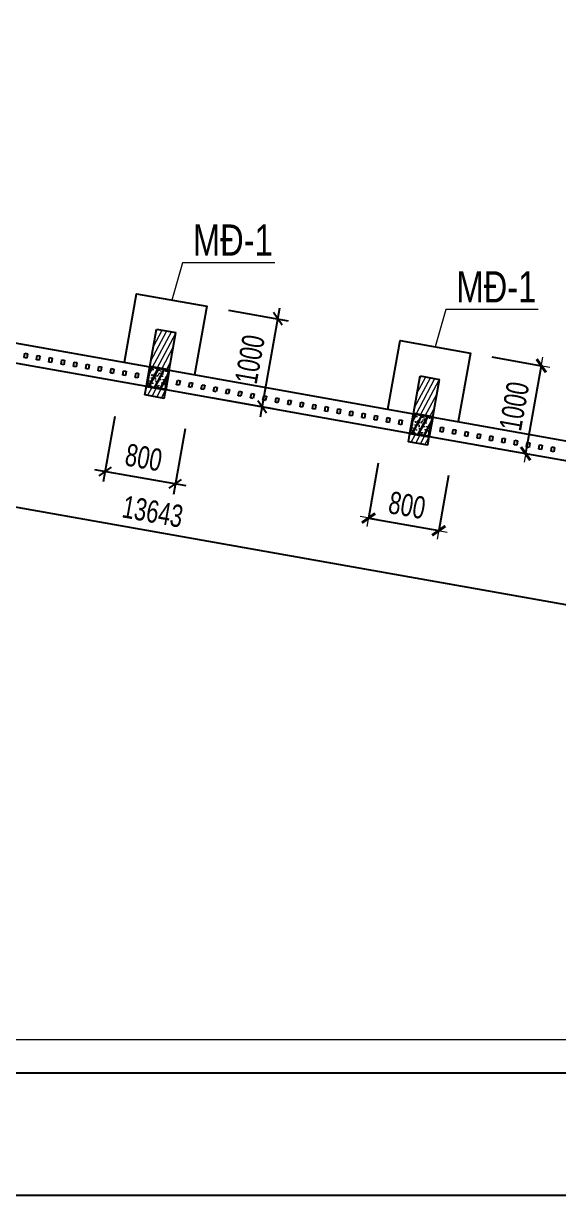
# Model space of a CAD drawing. Header units: millimetres. Extents: x 1360663 to 1465788, y -143522 to -69272.
# Drawn here: x 1388833 to 1394831, y -143522 to -130388 of the extents above; entities that cross this region are included whole.
import ezdxf
from ezdxf.enums import TextEntityAlignment as Align

# ---------------------------------------------------------------- set-up
doc = ezdxf.new("R2010")
doc.units = ezdxf.units.MM
doc.header["$MEASUREMENT"] = 0
doc.header["$PDMODE"] = 3
doc.layers.get('0').update_dxf_attribs({"lineweight": 18})
for name, color, linetype, lineweight in [('CDC-KHUNGTEN', 7, 'Continuous', 20), ('CDC_02.DIM', 1, 'Continuous', 18), ('CDC_03.BORDER', 3, 'Continuous', 25), ('CDC_07.TEXTCOL', 3, 'Continuous', 18), ('CDC_09.COLUMN', 4, 'Continuous', 35), ('CDC_10.HATCH', 251, 'Continuous', 9), ('CDC_11.NOTE', 8, 'Continuous', 18), ('Hatch1', 250, 'Continuous', 5)]:
    doc.layers.add(name, color=color, linetype=linetype, lineweight=lineweight)
doc.layers.add('CDC.10.HATCH', color=9, linetype='Continuous')
doc.styles.add('1', font='arial.ttf', dxfattribs={"width": 0.7})
doc.styles.add('MIDTEXT', font='arial.ttf', dxfattribs={"width": 0.75, "height": 350})
doc.styles.add('SMTEXT', font='arial.ttf', dxfattribs={"width": 0.7})
doc.dimstyles.new('1-100', dxfattribs={"dimtxt": 250, "dimasz": 120, "dimexe": 120, "dimexo": 0.06, "dimgap": 100, "dimtad": 1, "dimdec": 0, "dimzin": 0, "dimdsep": 46, "dimtxsty": 'SMTEXT', "dimblk": 'OBLIQUE', "dimcen": 50, "dimdle": 120, "dimclrd": 8, "dimclre": 8, "dimclrt": 2, "dimadec": 0, "dimazin": 0, "dimtfac": 1, "dimtdec": 0, "dimtix": 1, "dimtmove": 2, "dimatfit": 0, "dimfxl": 1, "dimtolj": 1, "dimtzin": 0, "dimarcsym": 0})
doc.dimstyles.new('X1', dxfattribs={"dimtxt": 250, "dimasz": 0.8, "dimexe": 0, "dimexo": 0, "dimgap": 90, "dimtad": 1, "dimdec": 0, "dimzin": 13, "dimdsep": 46, "dimtxsty": '1', "dimblk1": 'CHEO', "dimblk2": 'CHEO', "dimsah": 1, "dimcen": 0, "dimclrd": 256, "dimclre": 256, "dimclrt": 3, "dimadec": 0, "dimazin": 0, "dimtfac": 1, "dimtdec": 0, "dimtix": 1, "dimtmove": 2, "dimatfit": 3, "dimldrblk": 'CHEO', "dimfxl": 1, "dimtolj": 1, "dimtzin": 13, "dimarcsym": 0})

# ---------------------------------------------------------------- blocks, each defined once
blk = doc.blocks.new('CHEO')
at = {"layer": 'CDC_02.DIM'}
for points in [[(-121, 0), (121, 0)], [(0, 121), (0, -121)]]:
    blk.add_lwpolyline(points, dxfattribs=at)
at = {"layer": 'CDC_02.DIM', "color": 2, "const_width": 40}
blk.add_lwpolyline([(80, 80), (-80, -81)], dxfattribs=at)
blk = doc.blocks.new('*D18')
at = {"layer": 'CDC_02.DIM', "lineweight": -2, "transparency": 16777216}
for p, q in [((1383680, -134018), (1383527, -134879)), ((1383528, -134879), (1396959, -137265)), ((1397113, -136405), (1396960, -137266))]:
    blk.add_line(p, q, dxfattribs=at)
at = {"layer": 'Defpoints', "color": 0, "transparency": 16777216}
for p in [(1383680, -134018), (1397113, -136405), (1396960, -137266)]:
    blk.add_point(p, dxfattribs=at)
at = {"layer": 'CDC_02.DIM', "lineweight": -2, "transparency": 16777216, "xscale": 0.8, "yscale": 0.8, "zscale": 0.8}
for p, rotation in [((1383527, -134879), 169.9244605936944), ((1396960, -137266), 349.9244605936944)]:
    blk.add_blockref('CHEO', p, dxfattribs=dict(at, rotation=rotation))
at = {"layer": 'CDC_02.DIM', "color": 3, "transparency": 16777216, "insert": (1390282, -135858), "char_height": 250, "attachment_point": 5, "rotation": 349.9245, "style": '1'}
blk.add_mtext('\\A1;13643', dxfattribs=at)
blk = doc.blocks.new('_Oblique')
at = {"color": 0, "linetype": 'ByBlock', "lineweight": -2}
blk.add_line((-0.5, -0.5), (0.5, 0.5), dxfattribs=at)
blk = doc.blocks.new('*D84')
at = {"layer": 'CDC_02.DIM', "color": 8, "lineweight": -2, "transparency": 16777216}
for p, q in [((1391130, -133600), (1391802, -133719)), ((1391704, -133580), (1391488, -134801)), ((1390955, -134584), (1391627, -134704))]:
    blk.add_line(p, q, dxfattribs=at)
at = {"layer": 'Defpoints', "color": 0, "transparency": 16777216}
for p in [(1391130, -133600), (1390955, -134584), (1391509, -134683)]:
    blk.add_point(p, dxfattribs=at)
at = {"layer": 'CDC_02.DIM', "color": 8, "lineweight": -2, "transparency": 16777216, "xscale": 120, "yscale": 120, "zscale": 120}
for p, rotation in [((1391684, -133698), 79.9244330458839), ((1391509, -134683), 259.9244330458839)]:
    blk.add_blockref('_Oblique', p, dxfattribs=dict(at, rotation=rotation))
at = {"layer": 'CDC_02.DIM', "color": 2, "transparency": 16777216, "insert": (1391372, -134151), "char_height": 250, "attachment_point": 5, "rotation": 79.9244, "style": 'SMTEXT'}
blk.add_mtext('\\A1;1000', dxfattribs=at)
blk = doc.blocks.new('*D85')
at = {"layer": 'CDC_02.DIM', "color": 8, "lineweight": -2, "transparency": 16777216}
for p, q in [((1389857, -134791), (1389726, -135525)), ((1390644, -134930), (1390514, -135665)), ((1389629, -135386), (1390653, -135567))]:
    blk.add_line(p, q, dxfattribs=at)
at = {"layer": 'Defpoints', "color": 0, "transparency": 16777216}
for p in [(1389857, -134790), (1390644, -134930), (1390535, -135546)]:
    blk.add_point(p, dxfattribs=at)
at = {"layer": 'CDC_02.DIM', "color": 8, "lineweight": -2, "transparency": 16777216, "xscale": 120, "yscale": 120, "zscale": 120}
for p, rotation in [((1389747, -135407), 169.9244445082535), ((1390535, -135546), 349.9244445082534)]:
    blk.add_blockref('_Oblique', p, dxfattribs=dict(at, rotation=rotation))
at = {"layer": 'CDC_02.DIM', "color": 2, "transparency": 16777216, "insert": (1390181, -135252), "char_height": 250, "attachment_point": 5, "rotation": 349.9244, "style": 'SMTEXT'}
blk.add_mtext('\\A1;800', dxfattribs=at)
blk = doc.blocks.new('*D86')
at = {"layer": 'CDC_02.DIM', "lineweight": -2, "transparency": 16777216}
for p, q in [((1394083, -134125), (1394637, -134223)), ((1394637, -134224), (1394462, -135207)), ((1393908, -135109), (1394462, -135208))]:
    blk.add_line(p, q, dxfattribs=at)
at = {"layer": 'Defpoints', "color": 0, "transparency": 16777216}
for p in [(1394083, -134125), (1393908, -135109), (1394462, -135208)]:
    blk.add_point(p, dxfattribs=at)
at = {"layer": 'CDC_02.DIM', "lineweight": -2, "transparency": 16777216, "xscale": 0.8, "yscale": 0.8, "zscale": 0.8}
for p, rotation in [((1394637, -134223), 79.92443304581818), ((1394462, -135208), 259.9244330458183)]:
    blk.add_blockref('CHEO', p, dxfattribs=dict(at, rotation=rotation))
at = {"layer": 'CDC_02.DIM', "color": 3, "transparency": 16777216, "insert": (1394335, -134677), "char_height": 250, "attachment_point": 5, "rotation": 79.9244, "style": '1'}
blk.add_mtext('\\A1;1000', dxfattribs=at)
blk = doc.blocks.new('*D87')
at = {"layer": 'CDC_02.DIM', "lineweight": -2, "transparency": 16777216}
for p, q in [((1392810, -135315), (1392701, -135931)), ((1393598, -135455), (1393488, -136071)), ((1392702, -135931), (1393488, -136071))]:
    blk.add_line(p, q, dxfattribs=at)
at = {"layer": 'Defpoints', "color": 0, "transparency": 16777216}
for p in [(1392810, -135315), (1393598, -135455), (1393488, -136071)]:
    blk.add_point(p, dxfattribs=at)
at = {"layer": 'CDC_02.DIM', "lineweight": -2, "transparency": 16777216, "xscale": 0.8, "yscale": 0.8, "zscale": 0.8}
for p, rotation in [((1392701, -135931), 169.9244445082514), ((1393488, -136071), 349.9244445082513)]:
    blk.add_blockref('CHEO', p, dxfattribs=dict(at, rotation=rotation))
at = {"layer": 'CDC_02.DIM', "color": 3, "transparency": 16777216, "insert": (1393133, -135787), "char_height": 250, "attachment_point": 5, "rotation": 349.9244, "style": '1'}
blk.add_mtext('\\A1;800', dxfattribs=at)
blk = doc.blocks.new('Khung tên chuẩn')
at = {"layer": 'CDC-KHUNGTEN'}
blk.add_lwpolyline([(30654, -246309), (30654, -189709), (-40446, -189709), (-40446, -246309)], close=True, dxfattribs=at)
at = {"layer": 'CDC.10.HATCH', "color": 8}
blk.add_lwpolyline([(-40746, -246609), (38754, -246609), (38754, -189409), (-40746, -189409)], close=True, dxfattribs=at)
at = {"layer": 'Defpoints', "color": 1}
blk.add_lwpolyline([(-44246, -247709), (-44246, -188309), (39854, -188309), (39854, -247709), (-44246, -247709)], close=True, dxfattribs=at)

msp = doc.modelspace()

# ---------------------------------------------------------------- hatches: boundary and pattern name
at = {"layer": 'CDC_10.HATCH'}
h = msp.add_hatch(dxfattribs=at)
h.set_pattern_fill('ANSI31', color=256, scale=399.999483, angle=376.97027, style=0)
h.set_pattern_definition([(61.9702664, (653224.665, -1526047.044), (-44.135135, 23.4964548), [])])
h.paths.add_polyline_path([(1390324.9, -133812.4), (1390249.7, -134235.6), (1390466.3, -134274.1), (1390541.5, -133850.9)])
h.paths.add_polyline_path([(1390211.2, -134452.2), (1390193.7, -134550.7), (1390410.3, -134589.2), (1390427.8, -134490.7)])
h = msp.add_hatch(dxfattribs=at)
h.set_pattern_fill('BT-01', color=256, scale=14.999981, angle=376.97027, style=0, pattern_type=2)
h.set_pattern_definition([(66.9702664, (653224.665, -1526047.04), (105.651443, 22.399609), [11.2499855, -123.74984]), (11.970266, (653224.66, -1526047.04), (-52.838327, 101.840995), [8.999988, -98.999872]), (117.4216664, (653233.47, -1526045.18), (52.813212, 124.240562), [9.561016, -105.171181]), (63.154466, (653215.91, -1526018.35), (160.361854, 22.978423), [16.874978, -185.62476]), (113.605866, (653229.27, -1526016.44), (91.446339, 180.675707), [14.341525, -157.756746]), (8.154466, (653215.91, -1526018.35), (91.446198, 180.675778), [13.499983, -148.499808]), (37.9702664, (653232.445, -1526021.145), (103.26438, -31.6296966), [11.2499855, -123.74984]), (342.970266, (653232.44, -1526021.15), (3.160052, 114.6886705), [8.999988, -98.999872]), (88.4216664, (653241.05, -1526023.78), (106.424496, 83.05889), [9.561016, -105.171181]), (54.4702664, (653224.665, -1526047.044), (-12.8299564, 48.29207815), [0, -97.7998735, 0, -100.49987, 0, -99.3748715]), (24.4702664, (653224.665, -1526047.044), (20.4742922, 68.1030787), [0, -57.299926, 0, -95.5498764, 0, -37.874951]), (344.4702664, (653192.67, -1526056.807), (77.5740606, 20.1355063), [0, -37.4999515, 0, -116.9998487, 0, -155.2497992]), (334.4702664, (653178.325, -1526061.185), (79.285988, 39.894509), [0, -48.749937, 0, -77.6998995, 0, -110.2498574]), (61.9702664, (653224.665, -1526047.044), (-56.2722972, 29.95798), []), (61.9702664, (653219.3, -1526029.47), (-56.2722972, 29.95798), [])])
h.paths.add_polyline_path([(1390249.7, -134235.6), (1390249.7, -134235.6), (1390249.7, -134235.6), (1390211.2, -134452.2), (1390427.8, -134490.7), (1390466.3, -134274.1)])
h = msp.add_hatch(dxfattribs=at)
h.set_pattern_fill('ANSI31', color=256, scale=399.999483, angle=376.97027, style=0)
h.set_pattern_definition([(61.9702664, (656178.4, -1526571.883), (-44.135135, 23.4964548), [])])
h.paths.add_polyline_path([(1393278.6, -134337.2), (1393203.4, -134760.4), (1393420, -134798.9), (1393495.2, -134375.7)])
h.paths.add_polyline_path([(1393164.9, -134977), (1393147.4, -135075.5), (1393364.1, -135114), (1393381.5, -135015.5)])
h = msp.add_hatch(dxfattribs=at)
h.set_pattern_fill('BT-01', color=256, scale=14.999981, angle=376.97027, style=0, pattern_type=2)
h.set_pattern_definition([(66.9702664, (656178.4, -1526571.88), (105.651443, 22.399609), [11.2499855, -123.74984]), (11.970266, (656178.4, -1526571.88), (-52.838327, 101.840995), [8.999988, -98.999872]), (117.4216664, (656187.2, -1526570.02), (52.813212, 124.240562), [9.561016, -105.171181]), (63.154466, (656169.64, -1526543.19), (160.361854, 22.978423), [16.874978, -185.62476]), (113.605866, (656183, -1526541.27), (91.446339, 180.675707), [14.341525, -157.756746]), (8.154466, (656169.64, -1526543.19), (91.446198, 180.675778), [13.499983, -148.499808]), (37.9702664, (656186.18, -1526545.985), (103.26438, -31.6296966), [11.2499855, -123.74984]), (342.970266, (656186.18, -1526545.98), (3.160052, 114.6886705), [8.999988, -98.999872]), (88.4216664, (656194.78, -1526548.62), (106.424496, 83.05889), [9.561016, -105.171181]), (54.4702664, (656178.4, -1526571.883), (-12.8299564, 48.29207815), [0, -97.7998735, 0, -100.49987, 0, -99.3748715]), (24.4702664, (656178.4, -1526571.883), (20.4742922, 68.1030787), [0, -57.299926, 0, -95.5498764, 0, -37.874951]), (344.4702664, (656146.405, -1526581.646), (77.5740606, 20.1355063), [0, -37.4999515, 0, -116.9998487, 0, -155.2497992]), (334.4702664, (656132.06, -1526586.024), (79.285988, 39.894509), [0, -48.749937, 0, -77.6998995, 0, -110.2498574]), (61.9702664, (656178.4, -1526571.88), (-56.2722972, 29.95798), []), (61.9702664, (656173.036, -1526554.31), (-56.2722972, 29.95798), [])])
h.paths.add_polyline_path([(1393203.4, -134760.4), (1393203.4, -134760.4), (1393203.4, -134760.4), (1393164.9, -134977), (1393381.5, -135015.5), (1393420, -134798.9)])

# ---------------------------------------------------------------- linework, layer by layer
at = {"layer": 'CDC_03.BORDER'}
for p, q in [((1387512.6, -133749.3), (1390249.7, -134235.6)), ((1390249.7, -134235.6), (1390324.9, -133812.4)), ((1390324.9, -133812.4), (1390541.5, -133850.9)), ((1387474.1, -133965.9), (1390211.2, -134452.2)), ((1390466.3, -134274.1), (1390541.5, -133850.9)), ((1388841, -134132.5), (1388849.8, -134083.2)), ((1388849.8, -134083.2), (1388879.3, -134088.5)), ((1388879.3, -134088.5), (1388870.6, -134137.7)), ((1388870.6, -134137.7), (1388841, -134132.5)), ((1388979.4, -134157), (1388988.1, -134107.8)), ((1389008.9, -134162.3), (1388979.4, -134157)), ((1388988.1, -134107.8), (1389017.6, -134113.1)), ((1389017.6, -134113.1), (1389008.9, -134162.3)), ((1389117.7, -134181.6), (1389126.4, -134132.4)), ((1389147.2, -134186.9), (1389117.7, -134181.6)), ((1389126.4, -134132.4), (1389156, -134137.7)), ((1389156, -134137.7), (1389147.2, -134186.9)), ((1389256, -134206.2), (1389264.8, -134157)), ((1389285.6, -134211.5), (1389256, -134206.2)), ((1389264.8, -134157), (1389294.3, -134162.2)), ((1389294.3, -134162.2), (1389285.6, -134211.5)), ((1389394.3, -134230.8), (1389403.1, -134181.6)), ((1389403.1, -134181.6), (1389432.6, -134186.8)), ((1389432.6, -134186.8), (1389423.9, -134236.1)), ((1389532.7, -134255.4), (1389541.4, -134206.2)), ((1389541.4, -134206.2), (1389571, -134211.4)), ((1389571, -134211.4), (1389562.2, -134260.7)), ((1389423.9, -134236.1), (1389394.3, -134230.8)), ((1389562.2, -134260.7), (1389532.7, -134255.4)), ((1389671, -134280), (1389679.8, -134230.8)), ((1389700.5, -134285.3), (1389671, -134280)), ((1389679.8, -134230.8), (1389709.3, -134236)), ((1389709.3, -134236), (1389700.5, -134285.3)), ((1389809.3, -134304.6), (1389818.1, -134255.4)), ((1389838.9, -134309.8), (1389809.3, -134304.6)), ((1389818.1, -134255.4), (1389847.6, -134260.6)), ((1389847.6, -134260.6), (1389838.9, -134309.8)), ((1389947.7, -134329.2), (1389956.4, -134280)), ((1389977.2, -134334.4), (1389947.7, -134329.2)), ((1389956.4, -134280), (1389986, -134285.2)), ((1389986, -134285.2), (1389977.2, -134334.4)), ((1390086, -134353.8), (1390094.7, -134304.5)), ((1390115.5, -134359), (1390086, -134353.8)), ((1390094.7, -134304.5), (1390124.3, -134309.8)), ((1390124.3, -134309.8), (1390115.5, -134359)), ((1390211.2, -134452.2), (1390249.7, -134235.6)), ((1390466.3, -134274.1), (1390427.8, -134490.7)), ((1390466.3, -134274.1), (1393203.4, -134760.4)), ((1393203.4, -134760.4), (1393278.6, -134337.2)), ((1393278.6, -134337.2), (1393495.2, -134375.7)), ((1390193.7, -134550.7), (1390211.2, -134452.2)), ((1390410.3, -134589.2), (1390427.8, -134490.7)), ((1390427.8, -134490.7), (1393164.9, -134977)), ((1390549.8, -134436), (1390558.5, -134386.7)), ((1390579.3, -134441.2), (1390549.8, -134436)), ((1390558.5, -134386.7), (1390588.1, -134392)), ((1390588.1, -134392), (1390579.3, -134441.2)), ((1390688.1, -134460.6), (1390696.9, -134411.3)), ((1390717.6, -134465.8), (1390688.1, -134460.6)), ((1390696.9, -134411.3), (1390726.4, -134416.6)), ((1390726.4, -134416.6), (1390717.6, -134465.8)), ((1390826.4, -134485.1), (1390835.2, -134435.9)), ((1390856, -134490.4), (1390826.4, -134485.1)), ((1390835.2, -134435.9), (1390864.7, -134441.2)), ((1390864.7, -134441.2), (1390856, -134490.4)), ((1390964.8, -134509.7), (1390973.5, -134460.5)), ((1390973.5, -134460.5), (1391003.1, -134465.8)), ((1391003.1, -134465.8), (1390994.3, -134515)), ((1391103.1, -134534.3), (1391111.8, -134485.1)), ((1391111.8, -134485.1), (1391141.4, -134490.4)), ((1391141.4, -134490.4), (1391132.6, -134539.6)), ((1393420, -134798.9), (1393495.2, -134375.7)), ((1390410.3, -134589.2), (1390193.7, -134550.7)), ((1390994.3, -134515), (1390964.8, -134509.7)), ((1391132.6, -134539.6), (1391103.1, -134534.3)), ((1391241.4, -134558.9), (1391250.2, -134509.7)), ((1391271, -134564.2), (1391241.4, -134558.9)), ((1391250.2, -134509.7), (1391279.7, -134514.9)), ((1391279.7, -134514.9), (1391271, -134564.2)), ((1391379.8, -134583.5), (1391388.5, -134534.3)), ((1391409.3, -134588.8), (1391379.8, -134583.5)), ((1391388.5, -134534.3), (1391418, -134539.5)), ((1391418, -134539.5), (1391409.3, -134588.8)), ((1391518.1, -134608.1), (1391526.8, -134558.9)), ((1391547.6, -134613.4), (1391518.1, -134608.1)), ((1391526.8, -134558.9), (1391556.4, -134564.1)), ((1391556.4, -134564.1), (1391547.6, -134613.4)), ((1391656.4, -134632.7), (1391665.2, -134583.5)), ((1391665.2, -134583.5), (1391694.7, -134588.7)), ((1391694.7, -134588.7), (1391686, -134637.9)), ((1391794.8, -134657.3), (1391803.5, -134608.1)), ((1391803.5, -134608.1), (1391833, -134613.3)), ((1391833, -134613.3), (1391824.3, -134662.5)), ((1391686, -134637.9), (1391656.4, -134632.7)), ((1391824.3, -134662.5), (1391794.8, -134657.3)), ((1391933.1, -134681.9), (1391941.8, -134632.7)), ((1391962.6, -134687.1), (1391933.1, -134681.9)), ((1391941.8, -134632.7), (1391971.4, -134637.9)), ((1391971.4, -134637.9), (1391962.6, -134687.1)), ((1392071.4, -134706.5), (1392080.2, -134657.2)), ((1392101, -134711.7), (1392071.4, -134706.5)), ((1392080.2, -134657.2), (1392109.7, -134662.5)), ((1392109.7, -134662.5), (1392101, -134711.7)), ((1392209.7, -134731.1), (1392218.5, -134681.8)), ((1392239.3, -134736.3), (1392209.7, -134731.1)), ((1392218.5, -134681.8), (1392248, -134687.1)), ((1392248, -134687.1), (1392239.3, -134736.3)), ((1392348.1, -134755.7), (1392356.8, -134706.4)), ((1392356.8, -134706.4), (1392386.4, -134711.7)), ((1392386.4, -134711.7), (1392377.6, -134760.9)), ((1392486.4, -134780.3), (1392495.2, -134731)), ((1392495.2, -134731), (1392524.7, -134736.3)), ((1392524.7, -134736.3), (1392515.9, -134785.5)), ((1392377.6, -134760.9), (1392348.1, -134755.7)), ((1392515.9, -134785.5), (1392486.4, -134780.3)), ((1392624.7, -134804.8), (1392633.5, -134755.6)), ((1392654.3, -134810.1), (1392624.7, -134804.8)), ((1392633.5, -134755.6), (1392663, -134760.9)), ((1392663, -134760.9), (1392654.3, -134810.1)), ((1392763.1, -134829.4), (1392771.8, -134780.2)), ((1392792.6, -134834.7), (1392763.1, -134829.4)), ((1392771.8, -134780.2), (1392801.4, -134785.5)), ((1392801.4, -134785.5), (1392792.6, -134834.7)), ((1392901.4, -134854), (1392910.1, -134804.8)), ((1392930.9, -134859.3), (1392901.4, -134854)), ((1392910.1, -134804.8), (1392939.7, -134810)), ((1392939.7, -134810), (1392930.9, -134859.3)), ((1393039.7, -134878.6), (1393048.5, -134829.4)), ((1393069.3, -134883.9), (1393039.7, -134878.6)), ((1393048.5, -134829.4), (1393078, -134834.6)), ((1393078, -134834.6), (1393069.3, -134883.9)), ((1393164.9, -134977), (1393203.4, -134760.4)), ((1393420, -134798.9), (1393381.5, -135015.5)), ((1393420, -134798.9), (1396157.2, -135285.3)), ((1393147.4, -135075.5), (1393164.9, -134977)), ((1393364.1, -135114), (1393381.5, -135015.5)), ((1393381.5, -135015.5), (1396118.7, -135501.9)), ((1393503.5, -134960.8), (1393512.3, -134911.6)), ((1393533.1, -134966.1), (1393503.5, -134960.8)), ((1393512.3, -134911.6), (1393541.8, -134916.8)), ((1393541.8, -134916.8), (1393533.1, -134966.1)), ((1393641.8, -134985.4), (1393650.6, -134936.2)), ((1393671.4, -134990.6), (1393641.8, -134985.4)), ((1393650.6, -134936.2), (1393680.1, -134941.4)), ((1393680.1, -134941.4), (1393671.4, -134990.6)), ((1393780.2, -135010), (1393788.9, -134960.8)), ((1393809.7, -135015.2), (1393780.2, -135010)), ((1393788.9, -134960.8), (1393818.5, -134966)), ((1393818.5, -134966), (1393809.7, -135015.2)), ((1393918.5, -135034.6), (1393927.3, -134985.4)), ((1393927.3, -134985.4), (1393956.8, -134990.6)), ((1393956.8, -134990.6), (1393948, -135039.8)), ((1394056.8, -135059.2), (1394065.6, -135009.9)), ((1394065.6, -135009.9), (1394095.1, -135015.2)), ((1394095.1, -135015.2), (1394086.4, -135064.4)), ((1393364.1, -135114), (1393147.4, -135075.5)), ((1393948, -135039.8), (1393918.5, -135034.6)), ((1394086.4, -135064.4), (1394056.8, -135059.2)), ((1394195.2, -135083.8), (1394203.9, -135034.5)), ((1394224.7, -135089), (1394195.2, -135083.8)), ((1394203.9, -135034.5), (1394233.5, -135039.8)), ((1394233.5, -135039.8), (1394224.7, -135089)), ((1394333.5, -135108.4), (1394342.2, -135059.1)), ((1394363, -135113.6), (1394333.5, -135108.4)), ((1394342.2, -135059.1), (1394371.8, -135064.4)), ((1394371.8, -135064.4), (1394363, -135113.6)), ((1394471.8, -135132.9), (1394480.6, -135083.7)), ((1394501.4, -135138.2), (1394471.8, -135132.9)), ((1394480.6, -135083.7), (1394510.1, -135089)), ((1394510.1, -135089), (1394501.4, -135138.2)), ((1394610.2, -135157.5), (1394618.9, -135108.3)), ((1394618.9, -135108.3), (1394648.4, -135113.6)), ((1394648.4, -135113.6), (1394639.7, -135162.8)), ((1394748.5, -135182.1), (1394757.2, -135132.9)), ((1394757.2, -135132.9), (1394786.8, -135138.2)), ((1394786.8, -135138.2), (1394778, -135187.4)), ((1394639.7, -135162.8), (1394610.2, -135157.5)), ((1394778, -135187.4), (1394748.5, -135182.1))]:
    msp.add_line(p, q, dxfattribs=at)
at = {"layer": 'CDC_03.BORDER', "flags": 128}
for points in [[(1389964.2, -134184.9), (1390100.6, -133416.9), (1390888.3, -133556.9), (1390751.8, -134324.8)], [(1392917.9, -134709.7), (1393054.4, -133941.7), (1393842, -134081.7), (1393705.6, -134849.7)]]:
    msp.add_lwpolyline(points, dxfattribs=at)
at = {"layer": 'CDC_09.COLUMN', "flags": 128}
for points in [[(1390211.2, -134452.2), (1390427.8, -134490.7), (1390466.3, -134274.1), (1390249.7, -134235.6), (1390211.2, -134452.2)], [(1393164.9, -134977), (1393381.5, -135015.5), (1393420, -134798.9), (1393203.4, -134760.4), (1393164.9, -134977)]]:
    msp.add_lwpolyline(points, dxfattribs=at)
at = {"layer": 'CDC_11.NOTE', "linetype": 'Continuous'}
for points in [[(1391649.7, -133069.5), (1390615.3, -133069.5), (1390494.5, -133486.9)], [(1394603.4, -133594.3), (1393569.1, -133594.3), (1393448.2, -134011.7)]]:
    msp.add_lwpolyline(points, dxfattribs=at)

# ---------------------------------------------------------------- block references
at = {"layer": 'Hatch1', "xscale": 1.250000000640284, "yscale": 1.250000000640284, "zscale": 1.250000000640284}
msp.add_blockref('Khung tên chuẩn', (1415970.7, 166114), dxfattribs=at)

# ---------------------------------------------------------------- texts
at = {"layer": 'CDC_07.TEXTCOL', "linetype": 'Continuous', "style": 'MIDTEXT', "width": 0.75}
for p in [(1391180, -132814.5), (1394133.7, -133339.3)]:
    msp.add_text('MĐ-1', height=350, rotation=360, dxfattribs=at).set_placement(p, align=Align.MIDDLE)

# ---------------------------------------------------------------- dimensions: what is measured, and where the dimension line sits
at = {"layer": 'CDC_02.DIM'}
for p1, p2, distance, dimstyle, picture, middle in [((1391129.6, -133599.7), (1390954.6, -134584.3), 562.6, '1-100', '*D84', (1391371.9, -134150.6)), ((1383680.4, -134017.8), (1397113.2, -136404.7), -874.4, 'X1', '*D18', (1390281.9, -135857.8)), ((1394083.3, -134124.6), (1393908.4, -135109.1), 562.6, 'X1', '*D86', (1394335.5, -134677.2)), ((1389856.6, -134790.5), (1390644.2, -134930.4), -625.7, '1-100', '*D85', (1390180.8, -135252.4)), ((1392810.3, -135315.3), (1393598, -135455.3), -625.7, 'X1', '*D87', (1393132.7, -135787))]:
    dim = msp.add_aligned_dim(p1=p1, p2=p2, distance=distance, dimstyle=dimstyle, dxfattribs=at)
    dim.commit()
    dim.dimension.update_dxf_attribs({"geometry": picture, "text_midpoint": middle})

doc.saveas('drawing.dxf')
